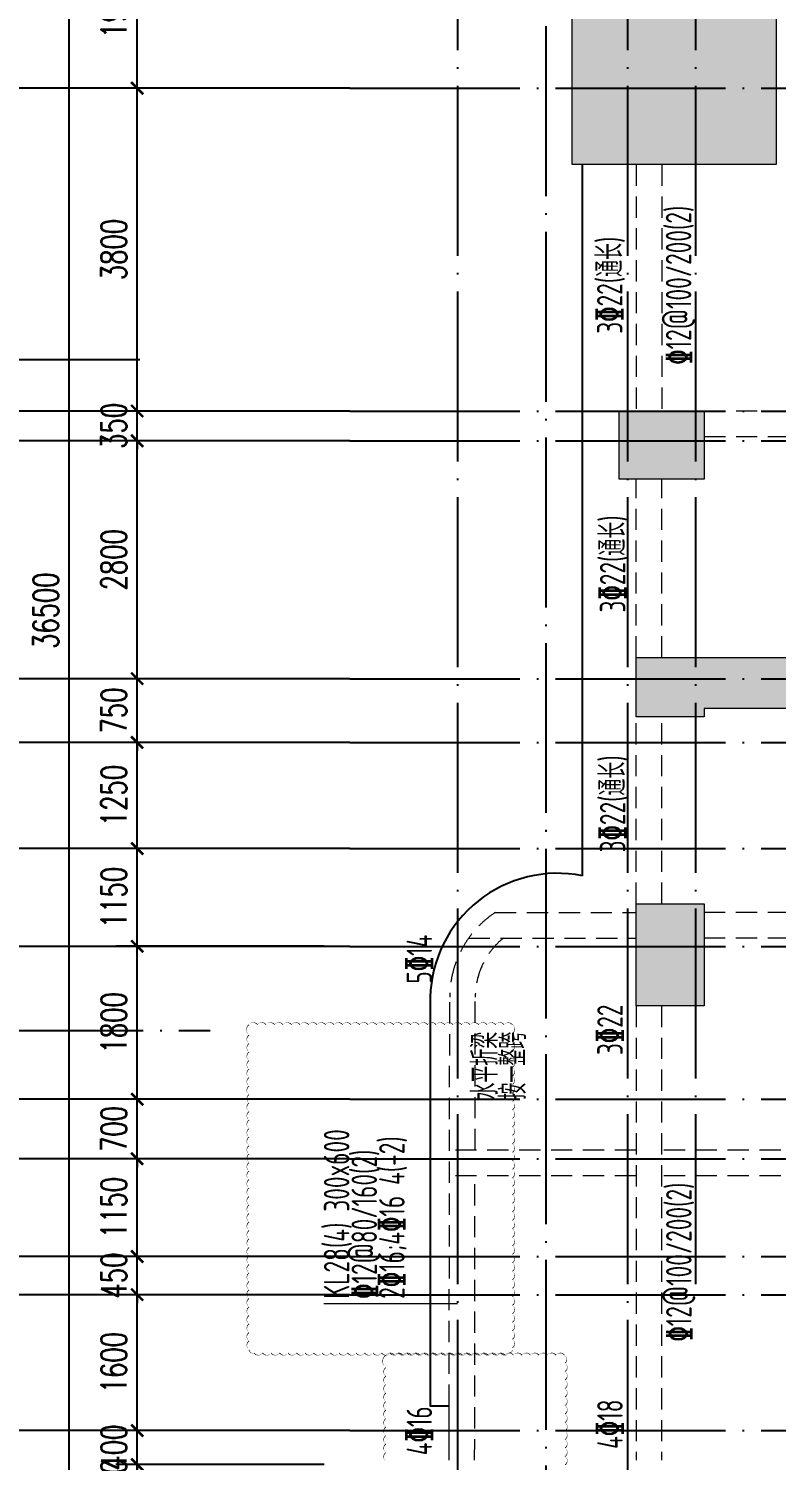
# Model space of a CAD drawing. Header units: millimetres. Extents: x 1089227 to 13101469, y 618865 to 10240562.
# Drawn here: x 3806240 to 3815035, y 4892004 to 4908854 of the extents above; entities that cross this region are included whole.
import ezdxf
from ezdxf.enums import TextEntityAlignment as Align

# ---------------------------------------------------------------- set-up
doc = ezdxf.new("R2010")
doc.units = ezdxf.units.MM
doc.header["$LTSCALE"] = 1000
doc.header["$PDMODE"] = 3
doc.header["$PDSIZE"] = 200
doc.linetypes.add('DOTE', pattern=[2.42, 2, -0.2, 0.02, -0.2])
doc.linetypes.add('HIDDEN', pattern=[0.375, 0.25, -0.125])
doc.layers.get('0').update_dxf_attribs({"linetype": 'CONTINUOUS'})
doc.layers.get('Defpoints').update_dxf_attribs({"linetype": 'CONTINUOUS'})
doc.layers.add('0914调整', color=1, linetype='CONTINUOUS', plot=False)
for name, color, linetype in [('AXIS', 3, 'CONTINUOUS'), ('C-H', 8, 'CONTINUOUS'), ('DOTE', 1, 'DOTE'), ('降板范围', 7, 'CONTINUOUS')]:
    doc.layers.add(name, color=color, linetype=linetype)
for name, color, linetype, lineweight in [('S-BEAM-DASH', 4, 'HIDDEN', 0), ('S-WALL', 31, 'CONTINUOUS', 0), ('梁原位标注', 7, 'CONTINUOUS', 18), ('梁名称编号', 2, 'CONTINUOUS', 18), ('梁标注引线', 2, 'CONTINUOUS', 18), ('梁集中标注', 2, 'CONTINUOUS', 18)]:
    doc.layers.add(name, color=color, linetype=linetype, lineweight=lineweight)
doc.styles.add('_TCH_DIM_T3', font='SIMPLEX', dxfattribs={"width": 0.705882, "bigfont": 'AllInOneBig.shx'})
doc.styles.add('Style 1', font='yjkeng.shx', dxfattribs={"width": 0.7, "height": 300, "bigfont": 'yjkchn.shx'})
doc.dimstyles.new('_TCH_ARCH&&100', dxfattribs={"dimtxt": 297.5, "dimasz": 100, "dimexe": 250, "dimexo": 300, "dimgap": 126.25, "dimtad": 1, "dimdec": 0, "dimzin": 0, "dimdsep": 46, "dimtxsty": '_TCH_DIM_T3', "dimblk": 'ARCHTICK', "dimcen": 0.09, "dimclrt": 7, "dimazin": 2, "dimtfac": 1, "dimtdec": 0, "dimtix": 1, "dimtmove": 2, "dimatfit": 3, "dimfxl": 0, "dimtolj": 1, "dimtzin": 0, "dimarcsym": 0})

# ---------------------------------------------------------------- blocks, each defined once
blk = doc.blocks.new('_ArchTick')
at = {"color": 0, "linetype": 'ByBlock', "const_width": 0.3}
blk.add_lwpolyline([(-0.71, -0.71), (0.71, 0.71)], dxfattribs=at)
blk = doc.blocks.new('*D222')
at = {"layer": 'AXIS', "color": 0, "lineweight": -2, "transparency": 16777216}
for p, q in [((-94459, 95042), (-97709, 95042)), ((-97459, 58542), (-97459, 95042)), ((-94459, 58542), (-97709, 58542))]:
    blk.add_line(p, q, dxfattribs=at)
at = {"layer": 'Defpoints', "color": 0, "transparency": 16777216}
for p in [(-97459, 95042), (-94159, 95042), (-94159, 58542)]:
    blk.add_point(p, dxfattribs=at)
at = {"layer": 'AXIS', "color": 0, "lineweight": -2, "transparency": 16777216, "xscale": 100, "yscale": 100, "zscale": 100}
for p, rotation in [((-97459, 95042), 90), ((-97459, 58542), 270)]:
    blk.add_blockref('_ArchTick', p, dxfattribs=dict(at, rotation=rotation))
at = {"layer": 'AXIS', "color": 7, "transparency": 16777216, "insert": (-97734, 76792), "char_height": 297.5, "attachment_point": 5, "rotation": 90, "style": '_TCH_DIM_T3'}
blk.add_mtext('\\A1;36500', dxfattribs=at)
blk = doc.blocks.new('*D227')
at = {"layer": 'AXIS', "color": 0, "lineweight": -2, "transparency": 16777216}
for p, q in [((-94459, 66742), (-96909, 66742)), ((-96659, 66742), (-96659, 66842)), ((-96659, 66342), (-96659, 66742)), ((-94459, 66342), (-96909, 66342)), ((-96659, 66342), (-96659, 66242))]:
    blk.add_line(p, q, dxfattribs=at)
at = {"layer": 'Defpoints', "color": 0, "transparency": 16777216}
for p in [(-96659, 66742), (-94159, 66742), (-94159, 66342)]:
    blk.add_point(p, dxfattribs=at)
at = {"layer": 'AXIS', "color": 0, "lineweight": -2, "transparency": 16777216, "xscale": 100, "yscale": 100, "zscale": 100}
for p, rotation in [((-96659, 66742), 270), ((-96659, 66342), 90)]:
    blk.add_blockref('_ArchTick', p, dxfattribs=dict(at, rotation=rotation))
at = {"layer": 'AXIS', "color": 7, "transparency": 16777216, "insert": (-96934, 66542), "char_height": 297.5, "attachment_point": 5, "rotation": 90, "style": '_TCH_DIM_T3'}
blk.add_mtext('\\A1;400', dxfattribs=at)
blk = doc.blocks.new('*D228')
at = {"layer": 'AXIS', "color": 0, "lineweight": -2, "transparency": 16777216}
for p, q in [((-96659, 67142), (-96659, 67242)), ((-94459, 67142), (-96909, 67142)), ((-96659, 66742), (-96659, 67142)), ((-94459, 66742), (-96909, 66742)), ((-96659, 66742), (-96659, 66642))]:
    blk.add_line(p, q, dxfattribs=at)
at = {"layer": 'Defpoints', "color": 0, "transparency": 16777216}
for p in [(-96659, 67142), (-94159, 67142), (-94159, 66742)]:
    blk.add_point(p, dxfattribs=at)
at = {"layer": 'AXIS', "color": 0, "lineweight": -2, "transparency": 16777216, "xscale": 100, "yscale": 100, "zscale": 100}
for p, rotation in [((-96659, 67142), 270), ((-96659, 66742), 90)]:
    blk.add_blockref('_ArchTick', p, dxfattribs=dict(at, rotation=rotation))
at = {"layer": 'AXIS', "color": 7, "transparency": 16777216, "insert": (-96934, 66942), "char_height": 297.5, "attachment_point": 5, "rotation": 90, "style": '_TCH_DIM_T3'}
blk.add_mtext('\\A1;400', dxfattribs=at)
blk = doc.blocks.new('*D229')
at = {"layer": 'AXIS', "color": 0, "lineweight": -2, "transparency": 16777216}
for p, q in [((-94459, 68742), (-96909, 68742)), ((-96659, 67142), (-96659, 68742)), ((-94459, 67142), (-96909, 67142))]:
    blk.add_line(p, q, dxfattribs=at)
at = {"layer": 'Defpoints', "color": 0, "transparency": 16777216}
for p in [(-96659, 68742), (-94159, 68742), (-94159, 67142)]:
    blk.add_point(p, dxfattribs=at)
at = {"layer": 'AXIS', "color": 0, "lineweight": -2, "transparency": 16777216, "xscale": 100, "yscale": 100, "zscale": 100}
for p, rotation in [((-96659, 68742), 90), ((-96659, 67142), 270)]:
    blk.add_blockref('_ArchTick', p, dxfattribs=dict(at, rotation=rotation))
at = {"layer": 'AXIS', "color": 7, "transparency": 16777216, "insert": (-96934, 67942), "char_height": 297.5, "attachment_point": 5, "rotation": 90, "style": '_TCH_DIM_T3'}
blk.add_mtext('\\A1;1600', dxfattribs=at)
blk = doc.blocks.new('*D230')
at = {"layer": 'AXIS', "color": 0, "lineweight": -2, "transparency": 16777216}
for p, q in [((-96659, 69192), (-96659, 69292)), ((-94459, 69192), (-96909, 69192)), ((-96659, 68742), (-96659, 69192)), ((-94459, 68742), (-96909, 68742)), ((-96659, 68742), (-96659, 68642))]:
    blk.add_line(p, q, dxfattribs=at)
at = {"layer": 'Defpoints', "color": 0, "transparency": 16777216}
for p in [(-96659, 69192), (-94159, 69192), (-94159, 68742)]:
    blk.add_point(p, dxfattribs=at)
at = {"layer": 'AXIS', "color": 0, "lineweight": -2, "transparency": 16777216, "xscale": 100, "yscale": 100, "zscale": 100}
for p, rotation in [((-96659, 69192), 270), ((-96659, 68742), 90)]:
    blk.add_blockref('_ArchTick', p, dxfattribs=dict(at, rotation=rotation))
at = {"layer": 'AXIS', "color": 7, "transparency": 16777216, "insert": (-96934, 68967), "char_height": 297.5, "attachment_point": 5, "rotation": 90, "style": '_TCH_DIM_T3'}
blk.add_mtext('\\A1;450', dxfattribs=at)
blk = doc.blocks.new('*D231')
at = {"layer": 'AXIS', "color": 0, "lineweight": -2, "transparency": 16777216}
for p, q in [((-94459, 70342), (-96909, 70342)), ((-96659, 69192), (-96659, 70342)), ((-94459, 69192), (-96909, 69192))]:
    blk.add_line(p, q, dxfattribs=at)
at = {"layer": 'Defpoints', "color": 0, "transparency": 16777216}
for p in [(-96659, 70342), (-94159, 70342), (-94159, 69192)]:
    blk.add_point(p, dxfattribs=at)
at = {"layer": 'AXIS', "color": 0, "lineweight": -2, "transparency": 16777216, "xscale": 100, "yscale": 100, "zscale": 100}
for p, rotation in [((-96659, 70342), 90), ((-96659, 69192), 270)]:
    blk.add_blockref('_ArchTick', p, dxfattribs=dict(at, rotation=rotation))
at = {"layer": 'AXIS', "color": 7, "transparency": 16777216, "insert": (-96934, 69767), "char_height": 297.5, "attachment_point": 5, "rotation": 90, "style": '_TCH_DIM_T3'}
blk.add_mtext('\\A1;1150', dxfattribs=at)
blk = doc.blocks.new('*D232')
at = {"layer": 'AXIS', "color": 0, "lineweight": -2, "transparency": 16777216}
for p, q in [((-96659, 71042), (-96659, 71142)), ((-94459, 71042), (-96909, 71042)), ((-96659, 70342), (-96659, 71042)), ((-94459, 70342), (-96909, 70342)), ((-96659, 70342), (-96659, 70242))]:
    blk.add_line(p, q, dxfattribs=at)
at = {"layer": 'Defpoints', "color": 0, "transparency": 16777216}
for p in [(-96659, 71042), (-94159, 71042), (-94159, 70342)]:
    blk.add_point(p, dxfattribs=at)
at = {"layer": 'AXIS', "color": 0, "lineweight": -2, "transparency": 16777216, "xscale": 100, "yscale": 100, "zscale": 100}
for p, rotation in [((-96659, 71042), 270), ((-96659, 70342), 90)]:
    blk.add_blockref('_ArchTick', p, dxfattribs=dict(at, rotation=rotation))
at = {"layer": 'AXIS', "color": 7, "transparency": 16777216, "insert": (-96934, 70692), "char_height": 297.5, "attachment_point": 5, "rotation": 90, "style": '_TCH_DIM_T3'}
blk.add_mtext('\\A1;700', dxfattribs=at)
blk = doc.blocks.new('*D233')
at = {"layer": 'AXIS', "color": 0, "lineweight": -2, "transparency": 16777216}
for p, q in [((-94459, 72842), (-96909, 72842)), ((-96659, 71042), (-96659, 72842)), ((-94459, 71042), (-96909, 71042))]:
    blk.add_line(p, q, dxfattribs=at)
at = {"layer": 'Defpoints', "color": 0, "transparency": 16777216}
for p in [(-96659, 72842), (-94159, 72842), (-94159, 71042)]:
    blk.add_point(p, dxfattribs=at)
at = {"layer": 'AXIS', "color": 0, "lineweight": -2, "transparency": 16777216, "xscale": 100, "yscale": 100, "zscale": 100}
for p, rotation in [((-96659, 72842), 90), ((-96659, 71042), 270)]:
    blk.add_blockref('_ArchTick', p, dxfattribs=dict(at, rotation=rotation))
at = {"layer": 'AXIS', "color": 7, "transparency": 16777216, "insert": (-96934, 71942), "char_height": 297.5, "attachment_point": 5, "rotation": 90, "style": '_TCH_DIM_T3'}
blk.add_mtext('\\A1;1800', dxfattribs=at)
blk = doc.blocks.new('*D234')
at = {"layer": 'AXIS', "color": 0, "lineweight": -2, "transparency": 16777216}
for p, q in [((-94459, 73992), (-96909, 73992)), ((-96659, 72842), (-96659, 73992)), ((-94459, 72842), (-96909, 72842))]:
    blk.add_line(p, q, dxfattribs=at)
at = {"layer": 'Defpoints', "color": 0, "transparency": 16777216}
for p in [(-96659, 73992), (-94159, 73992), (-94159, 72842)]:
    blk.add_point(p, dxfattribs=at)
at = {"layer": 'AXIS', "color": 0, "lineweight": -2, "transparency": 16777216, "xscale": 100, "yscale": 100, "zscale": 100}
for p, rotation in [((-96659, 73992), 90), ((-96659, 72842), 270)]:
    blk.add_blockref('_ArchTick', p, dxfattribs=dict(at, rotation=rotation))
at = {"layer": 'AXIS', "color": 7, "transparency": 16777216, "insert": (-96934, 73417), "char_height": 297.5, "attachment_point": 5, "rotation": 90, "style": '_TCH_DIM_T3'}
blk.add_mtext('\\A1;1150', dxfattribs=at)
blk = doc.blocks.new('*D235')
at = {"layer": 'AXIS', "color": 0, "lineweight": -2, "transparency": 16777216}
for p, q in [((-94459, 75242), (-96909, 75242)), ((-96659, 73992), (-96659, 75242)), ((-94459, 73992), (-96909, 73992))]:
    blk.add_line(p, q, dxfattribs=at)
at = {"layer": 'Defpoints', "color": 0, "transparency": 16777216}
for p in [(-96659, 75242), (-94159, 75242), (-94159, 73992)]:
    blk.add_point(p, dxfattribs=at)
at = {"layer": 'AXIS', "color": 0, "lineweight": -2, "transparency": 16777216, "xscale": 100, "yscale": 100, "zscale": 100}
for p, rotation in [((-96659, 75242), 90), ((-96659, 73992), 270)]:
    blk.add_blockref('_ArchTick', p, dxfattribs=dict(at, rotation=rotation))
at = {"layer": 'AXIS', "color": 7, "transparency": 16777216, "insert": (-96934, 74617), "char_height": 297.5, "attachment_point": 5, "rotation": 90, "style": '_TCH_DIM_T3'}
blk.add_mtext('\\A1;1250', dxfattribs=at)
blk = doc.blocks.new('*D236')
at = {"layer": 'AXIS', "color": 0, "lineweight": -2, "transparency": 16777216}
for p, q in [((-96659, 75992), (-96659, 76092)), ((-94459, 75992), (-96909, 75992)), ((-96659, 75242), (-96659, 75992)), ((-94459, 75242), (-96909, 75242)), ((-96659, 75242), (-96659, 75142))]:
    blk.add_line(p, q, dxfattribs=at)
at = {"layer": 'Defpoints', "color": 0, "transparency": 16777216}
for p in [(-96659, 75992), (-94159, 75992), (-94159, 75242)]:
    blk.add_point(p, dxfattribs=at)
at = {"layer": 'AXIS', "color": 0, "lineweight": -2, "transparency": 16777216, "xscale": 100, "yscale": 100, "zscale": 100}
for p, rotation in [((-96659, 75992), 270), ((-96659, 75242), 90)]:
    blk.add_blockref('_ArchTick', p, dxfattribs=dict(at, rotation=rotation))
at = {"layer": 'AXIS', "color": 7, "transparency": 16777216, "insert": (-96934, 75617), "char_height": 297.5, "attachment_point": 5, "rotation": 90, "style": '_TCH_DIM_T3'}
blk.add_mtext('\\A1;750', dxfattribs=at)
blk = doc.blocks.new('*D237')
at = {"layer": 'AXIS', "color": 0, "lineweight": -2, "transparency": 16777216}
for p, q in [((-94459, 78792), (-96909, 78792)), ((-96659, 75992), (-96659, 78792)), ((-94459, 75992), (-96909, 75992))]:
    blk.add_line(p, q, dxfattribs=at)
at = {"layer": 'Defpoints', "color": 0, "transparency": 16777216}
for p in [(-96659, 78792), (-94159, 78792), (-94159, 75992)]:
    blk.add_point(p, dxfattribs=at)
at = {"layer": 'AXIS', "color": 0, "lineweight": -2, "transparency": 16777216, "xscale": 100, "yscale": 100, "zscale": 100}
for p, rotation in [((-96659, 78792), 90), ((-96659, 75992), 270)]:
    blk.add_blockref('_ArchTick', p, dxfattribs=dict(at, rotation=rotation))
at = {"layer": 'AXIS', "color": 7, "transparency": 16777216, "insert": (-96934, 77392), "char_height": 297.5, "attachment_point": 5, "rotation": 90, "style": '_TCH_DIM_T3'}
blk.add_mtext('\\A1;2800', dxfattribs=at)
blk = doc.blocks.new('*D238')
at = {"layer": 'AXIS', "color": 0, "lineweight": -2, "transparency": 16777216}
for p, q in [((-96659, 79142), (-96659, 79242)), ((-94459, 79142), (-96909, 79142)), ((-96659, 78792), (-96659, 79142)), ((-94459, 78792), (-96909, 78792)), ((-96659, 78792), (-96659, 78692))]:
    blk.add_line(p, q, dxfattribs=at)
at = {"layer": 'Defpoints', "color": 0, "transparency": 16777216}
for p in [(-96659, 79142), (-94159, 79142), (-94159, 78792)]:
    blk.add_point(p, dxfattribs=at)
at = {"layer": 'AXIS', "color": 0, "lineweight": -2, "transparency": 16777216, "xscale": 100, "yscale": 100, "zscale": 100}
for p, rotation in [((-96659, 79142), 270), ((-96659, 78792), 90)]:
    blk.add_blockref('_ArchTick', p, dxfattribs=dict(at, rotation=rotation))
at = {"layer": 'AXIS', "color": 7, "transparency": 16777216, "insert": (-96934, 78967), "char_height": 297.5, "attachment_point": 5, "rotation": 90, "style": '_TCH_DIM_T3'}
blk.add_mtext('\\A1;350', dxfattribs=at)
blk = doc.blocks.new('*D239')
at = {"layer": 'AXIS', "color": 0, "lineweight": -2, "transparency": 16777216}
for p, q in [((-94459, 82942), (-96909, 82942)), ((-96659, 79142), (-96659, 82942)), ((-94459, 79142), (-96909, 79142))]:
    blk.add_line(p, q, dxfattribs=at)
at = {"layer": 'Defpoints', "color": 0, "transparency": 16777216}
for p in [(-96659, 82942), (-94159, 82942), (-94159, 79142)]:
    blk.add_point(p, dxfattribs=at)
at = {"layer": 'AXIS', "color": 0, "lineweight": -2, "transparency": 16777216, "xscale": 100, "yscale": 100, "zscale": 100}
for p, rotation in [((-96659, 82942), 90), ((-96659, 79142), 270)]:
    blk.add_blockref('_ArchTick', p, dxfattribs=dict(at, rotation=rotation))
at = {"layer": 'AXIS', "color": 7, "transparency": 16777216, "insert": (-96934, 81042), "char_height": 297.5, "attachment_point": 5, "rotation": 90, "style": '_TCH_DIM_T3'}
blk.add_mtext('\\A1;3800', dxfattribs=at)
blk = doc.blocks.new('*D240')
at = {"layer": 'AXIS', "color": 0, "lineweight": -2, "transparency": 16777216}
for p, q in [((-94459, 84842), (-96909, 84842)), ((-96659, 82942), (-96659, 84842)), ((-94459, 82942), (-96909, 82942))]:
    blk.add_line(p, q, dxfattribs=at)
at = {"layer": 'Defpoints', "color": 0, "transparency": 16777216}
for p in [(-96659, 84842), (-94159, 84842), (-94159, 82942)]:
    blk.add_point(p, dxfattribs=at)
at = {"layer": 'AXIS', "color": 0, "lineweight": -2, "transparency": 16777216, "xscale": 100, "yscale": 100, "zscale": 100}
for p, rotation in [((-96659, 84842), 90), ((-96659, 82942), 270)]:
    blk.add_blockref('_ArchTick', p, dxfattribs=dict(at, rotation=rotation))
at = {"layer": 'AXIS', "color": 7, "transparency": 16777216, "insert": (-96934, 83892), "char_height": 297.5, "attachment_point": 5, "rotation": 90, "style": '_TCH_DIM_T3'}
blk.add_mtext('\\A1;1900', dxfattribs=at)
blk = doc.blocks.new('裙房轴网260428')
at = {"layer": 'DOTE', "color": 16, "linetype": 'DOTE'}
for p, q in [((-91850, 88511.2), (-91850, -1000)), ((-110690, 79750), (-96629.3, 79750)), ((-110690, 71850), (-95801.2, 71850))]:
    blk.add_line(p, q, dxfattribs=at)
blk = doc.blocks.new('QZ-TL-0808')
at = {"layer": 'C-H'}
for points in [[(-51608, -11922), (-49208, -11922), (-49208, -13722), (-51608, -13722)], [(-51058, -16622), (-50058, -16622), (-50058, -17422), (-51058, -17422)], [(-50858, -20222), (-50858, -19522), (-48458, -19522), (-48458, -20122), (-50058, -20122), (-50058, -20222)], [(-50858, -22422), (-50058, -22422), (-50058, -23622), (-50858, -23622)]]:
    blk.add_hatch(color=256, dxfattribs=at).paths.add_polyline_path(points)
at = {"layer": 'S-WALL'}
for points in [[(-51608, -11922), (-49208, -11922), (-49208, -13722), (-51608, -13722)], [(-51058, -16622), (-50058, -16622), (-50058, -17422), (-51058, -17422)], [(-50858, -22422), (-50058, -22422), (-50058, -23622), (-50858, -23622)]]:
    blk.add_lwpolyline(points, close=True, dxfattribs=at)
blk.add_lwpolyline([(-50858, -20222), (-50858, -19522), (-48458, -19522), (-48458, -20122), (-50058, -20122), (-50058, -20222), (-50858, -20222)], dxfattribs=at)
blk = doc.blocks.new('1F柱网-0808')
blk.add_blockref('QZ-TL-0808', (144880, 148457))
blk = doc.blocks.new('2FJGBZ')
at = {"layer": 'S-BEAM-DASH'}
for p, q in [((94024, 134736), (94024, 131836)), ((94324, 134736), (94324, 131836)), ((94824, 131836), (101673, 131836)), ((94824, 131536), (101673, 131536)), ((94024, 128936), (94024, 131035)), ((94324, 128936), (94324, 131035)), ((94024, 126036), (94024, 128235)), ((94324, 126036), (94324, 128235)), ((92364, 125933), (94024, 125933)), ((94822, 125936), (99122, 125936)), ((92054, 125633), (94024, 125633)), ((94822, 125636), (99122, 125636)), ((91824, 120127), (91831, 124936)), ((92128, 123136), (92131, 124936)), ((94022, 124835), (94022, 119486)), ((94322, 124835), (94322, 119486)), ((94022, 123136), (91828, 123136)), ((98724, 123136), (94322, 123136)), ((94022, 122836), (91828, 122836)), ((92124, 119486), (92128, 122836)), ((98724, 122836), (94322, 122836))]:
    blk.add_line(p, q, dxfattribs=at)
at = {"layer": 'S-BEAM-DASH', "linetype": 'Continuous'}
blk.add_line((91824, 119486), (91824, 120127), dxfattribs=at)
at = {"layer": 'S-BEAM-DASH'}
for points in [[(92364, 125933, 0.250464), (91831, 124936)], [(92462, 125633, 0.225478), (92131, 124936)]]:
    blk.add_lwpolyline(points, format="xyb", dxfattribs=at)
at = {"layer": '降板范围'}
blk.add_line((93392, 126366), (93392, 134735), dxfattribs=at)
blk.add_lwpolyline([(93392, 126366, 0.465147), (91601, 124936), (91601, 120127), (91824, 120127)], format="xyb", dxfattribs=at)
blk.add_blockref('1F柱网-0808', (0, 0))
blk = doc.blocks.new('塔楼轴网260428')
at = {"layer": 'AXIS'}
for p, q in [((-94159, 82941.7), (-98159, 82941.7)), ((-94159, 79141.7), (-98159, 79141.7)), ((-94159, 78791.7), (-98159, 78791.7)), ((-94159, 75991.7), (-98159, 75991.7)), ((-94159, 75241.7), (-98159, 75241.7)), ((-94159, 73991.7), (-98159, 73991.7)), ((-94159, 72841.7), (-98159, 72841.7)), ((-94159, 71041.7), (-98159, 71041.7)), ((-94159, 70341.7), (-98159, 70341.7)), ((-94159, 69191.7), (-98159, 69191.7)), ((-94159, 68741.7), (-98159, 68741.7)), ((-94159, 67141.7), (-98159, 67141.7))]:
    blk.add_line(p, q, dxfattribs=at)
at = {"layer": 'DOTE', "color": 14}
for p, q in [((-92891, 99907.6), (-92891, 55337.9)), ((-90891, 99907.6), (-90891, 55337.9)), ((-90091, 99907.6), (-90091, 68741.7)), ((-94159, 82941.7), (-60825.5, 82941.7)), ((-94159, 79141.7), (-60825.5, 79141.7)), ((-94159, 78791.7), (-60825.5, 78791.7)), ((-94159, 75991.7), (-60825.5, 75991.7)), ((-94159, 75241.7), (-60825.5, 75241.7)), ((-94159, 73991.7), (-60825.5, 73991.7)), ((-94159, 72841.7), (-60825.5, 72841.7)), ((-94159, 71041.7), (-60825.5, 71041.7)), ((-94159, 70341.7), (-60825.5, 70341.7)), ((-94159, 69191.7), (-60825.5, 69191.7)), ((-94159, 68741.7), (-60825.5, 68741.7)), ((-94159, 67141.7), (-60825.5, 67141.7))]:
    blk.add_line(p, q, dxfattribs=at)
at = {"layer": 'AXIS'}
for p1, p2, distance, picture, middle in [((-94159, 58541.7), (-94159, 95041.7), 3300, '*D222', (-97734, 76791.7)), ((-94159, 82941.7), (-94159, 84841.7), 2500, '*D240', (-96934, 83891.7)), ((-94159, 79141.7), (-94159, 82941.7), 2500, '*D239', (-96934, 81041.7)), ((-94159, 78791.7), (-94159, 79141.7), 2500, '*D238', (-96934, 78966.7)), ((-94159, 75991.7), (-94159, 78791.7), 2500, '*D237', (-96934, 77391.7)), ((-94159, 75241.7), (-94159, 75991.7), 2500, '*D236', (-96934, 75616.7)), ((-94159, 73991.7), (-94159, 75241.7), 2500, '*D235', (-96934, 74616.7)), ((-94159, 72841.7), (-94159, 73991.7), 2500, '*D234', (-96934, 73416.7)), ((-94159, 71041.7), (-94159, 72841.7), 2500, '*D233', (-96934, 71941.7)), ((-94159, 70341.7), (-94159, 71041.7), 2500, '*D232', (-96934, 70691.7)), ((-94159, 69191.7), (-94159, 70341.7), 2500, '*D231', (-96934, 69766.7)), ((-94159, 68741.7), (-94159, 69191.7), 2500, '*D230', (-96934, 68966.7)), ((-94159, 67141.7), (-94159, 68741.7), 2500, '*D229', (-96934, 67941.7)), ((-94159, 66741.7), (-94159, 67141.7), 2500, '*D228', (-96934, 66941.7)), ((-94159, 66341.7), (-94159, 66741.7), 2500, '*D227', (-96934, 66541.7))]:
    dim = blk.add_aligned_dim(p1=p1, p2=p2, distance=distance, dimstyle='_TCH_ARCH&&100', dxfattribs=at)
    dim.commit()
    dim.dimension.update_dxf_attribs({"geometry": picture, "text_midpoint": middle})
blk = doc.blocks.new('04地块地下轴网260428')
for name in ['裙房轴网260428', '塔楼轴网260428']:
    blk.add_blockref(name, (0, 0))

msp = doc.modelspace()

# ---------------------------------------------------------------- linework, layer by layer
at = {"layer": '0914调整'}
msp.add_lwpolyline([(3808832.55, 4897130.427, 0, 10, -0.52056705), (3808932.55, 4897130.427, 0, 10, -0.52056705), (3809032.55, 4897130.427, 0, 10, -0.52056705), (3809132.55, 4897130.427, 0, 10, -0.52056705), (3809232.55, 4897130.427, 0, 10, -0.52056705), (3809332.55, 4897130.427, 0, 10, -0.52056705), (3809432.55, 4897130.427, 0, 10, -0.52056705), (3809532.55, 4897130.427, 0, 10, -0.52056705), (3809632.55, 4897130.427, 0, 10, -0.52056705), (3809732.55, 4897130.427, 0, 10, -0.52056705), (3809832.55, 4897130.427, 0, 10, -0.52056705), (3809932.55, 4897130.427, 0, 10, -0.52056705), (3810032.55, 4897130.427, 0, 10, -0.52056705), (3810132.55, 4897130.427, 0, 10, -0.52056705), (3810232.55, 4897130.427, 0, 10, -0.52056705), (3810332.55, 4897130.427, 0, 10, -0.52056705), (3810432.55, 4897130.427, 0, 10, -0.52056705), (3810532.55, 4897130.427, 0, 10, -0.52056705), (3810632.55, 4897130.427, 0, 10, -0.52056705), (3810732.55, 4897130.427, 0, 10, -0.52056705), (3810832.55, 4897130.427, 0, 10, -0.52056705), (3810932.55, 4897130.427, 0, 10, -0.52056705), (3811032.55, 4897130.427, 0, 10, -0.52056705), (3811132.55, 4897130.427, 0, 10, -0.52056705), (3811232.55, 4897130.427, 0, 10, -0.52056705), (3811332.55, 4897130.427, 0, 10, -0.52056705), (3811432.55, 4897130.427, 0, 10, -0.52056705), (3811532.55, 4897130.427, 0, 10, -0.52056705), (3811632.55, 4897130.427, 0, 10, -0.52056705), (3811732.55, 4897130.427, 0, 10, -0.52056705), (3811832.55, 4897130.427, 0, 10, -0.52056705), (3811930.723, 4897128.6, 0, 10, -0.52056705), (3811930.723, 4897028.6, 0, 10, -0.52056705), (3811930.723, 4896928.6, 0, 10, -0.52056705), (3811930.723, 4896828.6, 0, 10, -0.52056705), (3811930.723, 4896728.6, 0, 10, -0.52056705), (3811930.723, 4896628.6, 0, 10, -0.52056705), (3811930.723, 4896528.6, 0, 10, -0.52056705), (3811930.723, 4896428.6, 0, 10, -0.52056705), (3811930.723, 4896328.6, 0, 10, -0.52056705), (3811930.723, 4896228.6, 0, 10, -0.52056705), (3811930.723, 4896128.6, 0, 10, -0.52056705), (3811930.723, 4896028.6, 0, 10, -0.52056705), (3811930.723, 4895928.6, 0, 10, -0.52056705), (3811930.723, 4895828.6, 0, 10, -0.52056705), (3811930.723, 4895728.6, 0, 10, -0.52056705), (3811930.723, 4895628.6, 0, 10, -0.52056705), (3811930.723, 4895528.6, 0, 10, -0.52056705), (3811930.723, 4895428.6, 0, 10, -0.52056705), (3811930.723, 4895328.6, 0, 10, -0.52056705), (3811930.723, 4895228.6, 0, 10, -0.52056705), (3811930.723, 4895128.6, 0, 10, -0.52056705), (3811930.723, 4895028.6, 0, 10, -0.52056705), (3811930.723, 4894928.6, 0, 10, -0.52056705), (3811930.723, 4894828.6, 0, 10, -0.52056705), (3811930.723, 4894728.6, 0, 10, -0.52056705), (3811930.723, 4894628.6, 0, 10, -0.52056705), (3811930.723, 4894528.6, 0, 10, -0.52056705), (3811930.723, 4894428.6, 0, 10, -0.52056705), (3811930.723, 4894328.6, 0, 10, -0.52056705), (3811930.723, 4894228.6, 0, 10, -0.52056705), (3811930.723, 4894128.6, 0, 10, -0.52056705), (3811930.723, 4894028.6, 0, 10, -0.52056705), (3811930.723, 4893928.6, 0, 10, -0.52056705), (3811930.723, 4893828.6, 0, 10, -0.52056705), (3811930.723, 4893728.6, 0, 10, -0.52056705), (3811930.723, 4893628.6, 0, 10, -0.52056705), (3811930.723, 4893528.6, 0, 10, -0.52056705), (3811930.723, 4893428.6, 0, 10, -0.52056705), (3811930.723, 4893328.6, 0, 10, -0.52056705), (3811891.668, 4893267.655, 0, 10, -0.52056705), (3811791.668, 4893267.655, 0, 10, -0.52056705), (3811691.668, 4893267.655, 0, 10, -0.52056705), (3811591.668, 4893267.655, 0, 10, -0.52056705), (3811491.668, 4893267.655, 0, 10, -0.52056705), (3811391.668, 4893267.655, 0, 10, -0.52056705), (3811291.668, 4893267.655, 0, 10, -0.52056705), (3811191.668, 4893267.655, 0, 10, -0.52056705), (3811091.668, 4893267.655, 0, 10, -0.52056705), (3810991.668, 4893267.655, 0, 10, -0.52056705), (3810891.668, 4893267.655, 0, 10, -0.52056705), (3810791.668, 4893267.655, 0, 10, -0.52056705), (3810691.668, 4893267.655, 0, 10, -0.52056705), (3810591.668, 4893267.655, 0, 10, -0.52056705), (3810491.668, 4893267.655, 0, 10, -0.52056705), (3810391.668, 4893267.655, 0, 10, -0.52056705), (3810291.668, 4893267.655, 0, 10, -0.52056705), (3810191.668, 4893267.655, 0, 10, -0.52056705), (3810091.668, 4893267.655, 0, 10, -0.52056705), (3809991.668, 4893267.655, 0, 10, -0.52056705), (3809891.668, 4893267.655, 0, 10, -0.52056705), (3809791.668, 4893267.655, 0, 10, -0.52056705), (3809691.668, 4893267.655, 0, 10, -0.52056705), (3809591.668, 4893267.655, 0, 10, -0.52056705), (3809491.668, 4893267.655, 0, 10, -0.52056705), (3809391.668, 4893267.655, 0, 10, -0.52056705), (3809291.668, 4893267.655, 0, 10, -0.52056705), (3809191.668, 4893267.655, 0, 10, -0.52056705), (3809091.668, 4893267.655, 0, 10, -0.52056705), (3808991.668, 4893267.655, 0, 10, -0.52056705), (3808891.668, 4893267.655, 0, 10, -0.52056705), (3808832.55, 4893308.537, 0, 10, -0.52056705), (3808832.55, 4893408.537, 0, 10, -0.52056705), (3808832.55, 4893508.537, 0, 10, -0.52056705), (3808832.55, 4893608.537, 0, 10, -0.52056705), (3808832.55, 4893708.537, 0, 10, -0.52056705), (3808832.55, 4893808.537, 0, 10, -0.52056705), (3808832.55, 4893908.537, 0, 10, -0.52056705), (3808832.55, 4894008.537, 0, 10, -0.52056705), (3808832.55, 4894108.537, 0, 10, -0.52056705), (3808832.55, 4894208.537, 0, 10, -0.52056705), (3808832.55, 4894308.537, 0, 10, -0.52056705), (3808832.55, 4894408.537, 0, 10, -0.52056705), (3808832.55, 4894508.537, 0, 10, -0.52056705), (3808832.55, 4894608.537, 0, 10, -0.52056705), (3808832.55, 4894708.537, 0, 10, -0.52056705), (3808832.55, 4894808.537, 0, 10, -0.52056705), (3808832.55, 4894908.537, 0, 10, -0.52056705), (3808832.55, 4895008.537, 0, 10, -0.52056705), (3808832.55, 4895108.537, 0, 10, -0.52056705), (3808832.55, 4895208.537, 0, 10, -0.52056705), (3808832.55, 4895308.537, 0, 10, -0.52056705), (3808832.55, 4895408.537, 0, 10, -0.52056705), (3808832.55, 4895508.537, 0, 10, -0.52056705), (3808832.55, 4895608.537, 0, 10, -0.52056705), (3808832.55, 4895708.537, 0, 10, -0.52056705), (3808832.55, 4895808.537, 0, 10, -0.52056705), (3808832.55, 4895908.537, 0, 10, -0.52056705), (3808832.55, 4896008.537, 0, 10, -0.52056705), (3808832.55, 4896108.537, 0, 10, -0.52056705), (3808832.55, 4896208.537, 0, 10, -0.52056705), (3808832.55, 4896308.537, 0, 10, -0.52056705), (3808832.55, 4896408.537, 0, 10, -0.52056705), (3808832.55, 4896508.537, 0, 10, -0.52056705), (3808832.55, 4896608.537, 0, 10, -0.52056705), (3808832.55, 4896708.537, 0, 10, -0.52056705), (3808832.55, 4896808.537, 0, 10, -0.52056705), (3808832.55, 4896908.537, 0, 10, -0.52056705), (3808832.55, 4897008.537, 0, 10, -0.52056705)], format="xyseb", close=True, dxfattribs=at)
msp.add_lwpolyline([(3810441.668, 4891995.294, 0, 10, -0.52056705), (3810441.668, 4892095.294, 0, 10, -0.52056705), (3810441.668, 4892195.294, 0, 10, -0.52056705), (3810441.668, 4892295.294, 0, 10, -0.52056705), (3810441.668, 4892395.294, 0, 10, -0.52056705), (3810441.668, 4892495.294, 0, 10, -0.52056705), (3810441.668, 4892595.294, 0, 10, -0.52056705), (3810441.668, 4892695.294, 0, 10, -0.52056705), (3810441.668, 4892795.294, 0, 10, -0.52056705), (3810441.668, 4892895.294, 0, 10, -0.52056705), (3810441.668, 4892995.294, 0, 10, -0.52056705), (3810441.668, 4893095.294, 0, 10, -0.52056705), (3810441.668, 4893241.627, 0, 10, -0.52056705), (3810541.668, 4893241.627, 0, 10, -0.52056705), (3810641.668, 4893241.627, 0, 10, -0.52056705), (3810741.668, 4893241.627, 0, 10, -0.52056705), (3810841.668, 4893241.627, 0, 10, -0.52056705), (3810941.668, 4893241.627, 0, 10, -0.52056705), (3811041.668, 4893241.627, 0, 10, -0.52056705), (3811141.668, 4893241.627, 0, 10, -0.52056705), (3811241.668, 4893241.627, 0, 10, -0.52056705), (3811341.668, 4893241.627, 0, 10, -0.52056705), (3811441.668, 4893241.627, 0, 10, -0.52056705), (3811541.668, 4893241.627, 0, 10, -0.52056705), (3811641.668, 4893241.627, 0, 10, -0.52056705), (3811741.668, 4893241.627, 0, 10, -0.52056705), (3811841.668, 4893241.627, 0, 10, -0.52056705), (3811941.668, 4893241.627, 0, 10, -0.52056705), (3812041.668, 4893241.627, 0, 10, -0.52056705), (3812141.668, 4893241.627, 0, 10, -0.52056705), (3812241.668, 4893241.627, 0, 10, -0.52056705), (3812341.668, 4893241.627, 0, 10, -0.52056705), (3812441.668, 4893241.627, 0, 10, -0.52056705), (3812541.668, 4893241.627, 0, 10, -0.52056705), (3812549.459, 4893149.418, 0, 10, -0.52056705), (3812549.459, 4893049.418, 0, 10, -0.52056705), (3812549.459, 4892949.418, 0, 10, -0.52056705), (3812549.459, 4892849.418, 0, 10, -0.52056705), (3812549.459, 4892749.418, 0, 10, -0.52056705), (3812549.459, 4892649.418, 0, 10, -0.52056705), (3812549.459, 4892549.418, 0, 10, -0.52056705), (3812549.459, 4892449.418, 0, 10, -0.52056705), (3812549.459, 4892349.418, 0, 10, -0.52056705), (3812549.459, 4892249.418, 0, 10, -0.52056705), (3812549.459, 4892149.418, 0, 10, -0.52056705), (3812549.459, 4892049.418, 0, 10, -0.52056705), (3812549.459, 4891949.418, 0, 10, -0.52056705)], format="xyseb", dxfattribs=at)
at = {"layer": '梁标注引线', "color": 6, "lineweight": 18}
msp.add_line((3811285.535, 4893844.668), (3809712.458, 4893844.668), dxfattribs=at)

# ---------------------------------------------------------------- block references
for name, p in [('2FJGBZ', (3719362.209, 4772518.421)), ('04地块地下轴网260428', (3904175.334, 4825211.796))]:
    msp.add_blockref(name, p)

# ---------------------------------------------------------------- texts
at = {"layer": '梁原位标注', "style": 'Style 1', "width": 0.7}
for p in [(3813734.881, 4905834.641), (3813738.026, 4894337.497)]:
    msp.add_text('%%13212@100/200(2)', height=300, rotation=90, dxfattribs=at).set_placement(p, align=Align.TOP_CENTER)
for p in [(3813314.881, 4905834.641), (3813349.051, 4902553.966), (3813349.051, 4899730.735)]:
    msp.add_text('3%%13322(通长)', height=300, rotation=90, dxfattribs=at).set_placement(p, align=Align.BOTTOM_CENTER)
for s, p in [('5%%13314', (3811075.535, 4898191.466)), ('3%%13322', (3813318.026, 4897368.266)), ('水平折梁', (3811848.312, 4897047.181)), ('按一整跨', (3812178.593, 4897047.181))]:
    msp.add_text(s, height=300, rotation=90, dxfattribs=at).set_placement(p, align=Align.BOTTOM_RIGHT)
for s, p in [('4%%13318', (3813318.026, 4892138.266)), ('4%%13316', (3811075.535, 4892063.966))]:
    msp.add_text(s, height=300, rotation=90, dxfattribs=at).set_placement(p, align=Align.BOTTOM_LEFT)
at = {"layer": '梁名称编号', "color": 6, "style": 'Style 1', "width": 0.7}
msp.add_text('KL28(4) 300x600', height=300, rotation=90, dxfattribs=at).set_placement((3809712.458, 4893904.668), align=Align.TOP_LEFT)
at = {"layer": '梁集中标注', "color": 6, "style": 'Style 1', "width": 0.7}
for s, p in [('2%%13316;4%%13316 4(-2)', (3810362.458, 4893904.668)), ('%%13212@80/160(2)', (3810037.458, 4893904.668))]:
    msp.add_text(s, height=300, rotation=90, dxfattribs=at).set_placement(p, align=Align.TOP_LEFT)

doc.saveas('drawing.dxf')
